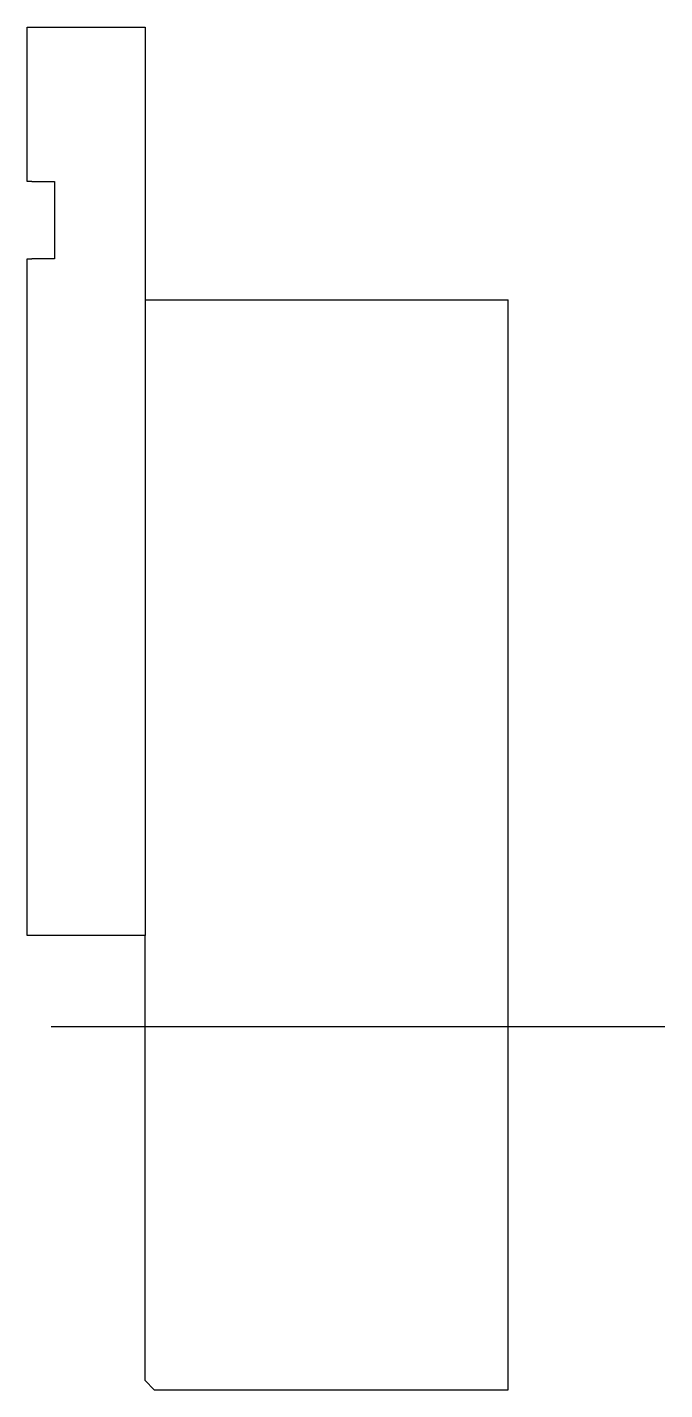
# Model space of a CAD drawing. Header units: metres. Extents: x 48 to 118, y 114 to 264.
import ezdxf

# ---------------------------------------------------------------- set-up
doc = ezdxf.new("R2010")
doc.units = ezdxf.units.M

msp = doc.modelspace()

# ---------------------------------------------------------------- linework, layer by layer
for p, q in [((47.505887, 263.541886), (60.505887, 263.541886)), ((47.505887, 246.541886), (47.505887, 263.541886)), ((60.505887, 263.541886), (60.505887, 163.541886)), ((48.005887, 246.541886), (47.505887, 246.541886)), ((48.005887, 246.541886), (50.505887, 246.541886)), ((50.505887, 246.541886), (50.505887, 238.041886)), ((47.505887, 163.541886), (47.505887, 238.041886)), ((47.505887, 238.041886), (48.005887, 238.041886)), ((50.505887, 238.041886), (48.005887, 238.041886)), ((60.505887, 233.541833), (100.505887, 233.541833)), ((100.505887, 113.541886), (100.505887, 233.541833)), ((60.505887, 163.541886), (47.505887, 163.541886)), ((60.505887, 114.541886), (60.505887, 163.541886)), ((50.13261, 153.541886), (117.750326, 153.541886)), ((60.505887, 114.541886), (61.505887, 113.541886)), ((61.505887, 113.541886), (100.505887, 113.541886))]:
    msp.add_line(p, q)

doc.saveas('drawing.dxf')
